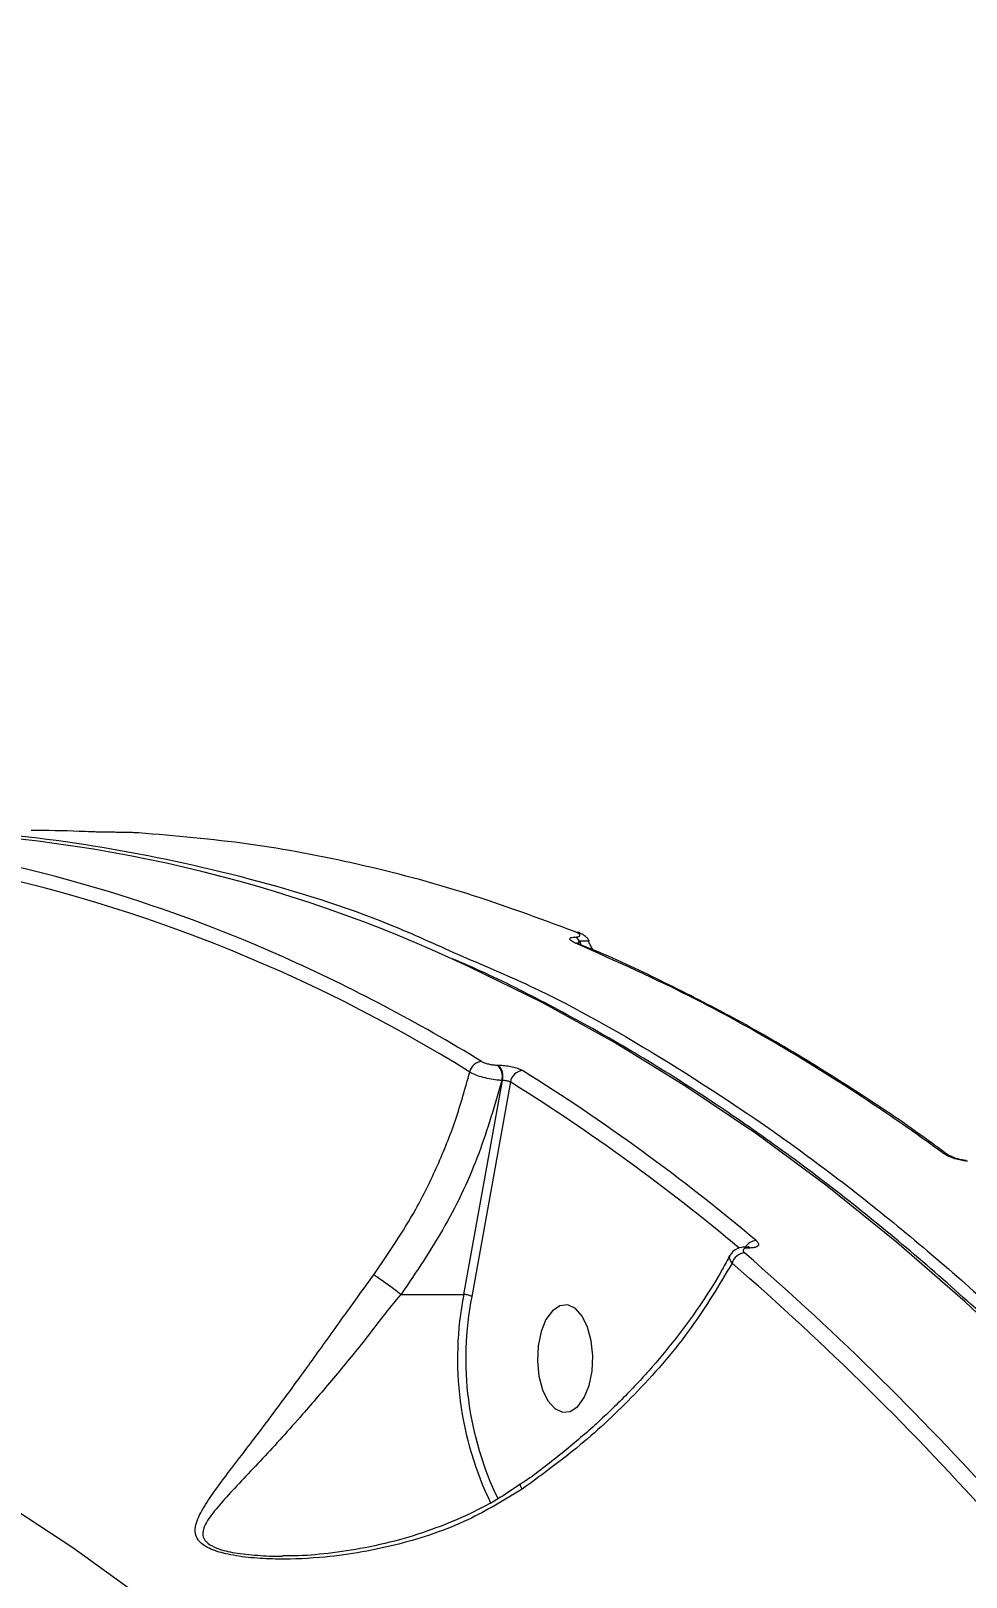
# Model space of a CAD drawing. Header units: millimetres. Extents: x -8327 to 9087, y -6583 to 5996.
# Drawn here: x 5756.7 to 5834.9, y 585.5 to 714.7 of the extents above; entities that cross this region are included whole.
import ezdxf

# ---------------------------------------------------------------- set-up
doc = ezdxf.new("R2010")
doc.units = ezdxf.units.MM
doc.layers.add('DIKOM_ОБЪЕКТ', color=7, linetype='Continuous')
doc.layers.add('DIKOM_РАЗМЕР_ОБЪЕКТА', color=7, linetype='Continuous')
doc.styles.add('style1', font='arial.ttf', dxfattribs={"width": 0.8})
doc.dimstyles.new('1-50', dxfattribs={"dimtxt": 300, "dimasz": 200, "dimexe": 100, "dimexo": 0, "dimgap": 100, "dimtad": 1, "dimtxsty": 'style1', "dimcen": 200, "dimclrd": 7, "dimclre": 7, "dimclrt": 7, "dimadec": 1, "dimazin": 2, "dimtfac": 1, "dimtmove": 0, "dimatfit": 2, "dimfxl": 0, "dimlwd": 25, "dimlwe": 18, "dimarcsym": 0})

# ---------------------------------------------------------------- blocks, each defined once
blk = doc.blocks.new('*D9')
at = {"layer": 'Defpoints', "color": 0, "transparency": 16777216}
for p in [(7087.37, 843.9), (-4957.59, 227.93), (7087.37, -4838.64)]:
    blk.add_point(p, dxfattribs=at)
at = {"layer": 'DIKOM_РАЗМЕР_ОБЪЕКТА', "color": 7, "lineweight": 18, "transparency": 16777216}
for p, q in [((7087.37, 843.9), (7087.37, -4938.64)), ((-4957.59, 227.93), (-4957.59, -4938.64))]:
    blk.add_line(p, q, dxfattribs=at)
at = {"layer": 'DIKOM_РАЗМЕР_ОБЪЕКТА', "color": 7, "lineweight": 25, "transparency": 16777216}
blk.add_line((-4757.59, -4838.64), (6887.37, -4838.64), dxfattribs=at)
at = {"layer": 'DIKOM_РАЗМЕР_ОБЪЕКТА', "color": 7, "transparency": 16777216}
for points in [[(-4757.59, -4805.31), (-4757.59, -4871.97), (-4957.59, -4838.64)], [(6887.37, -4805.31), (6887.37, -4871.97), (7087.37, -4838.64)]]:
    blk.add_solid(points, dxfattribs=at)
at = {"layer": 'DIKOM_РАЗМЕР_ОБЪЕКТА', "color": 7, "transparency": 16777216, "insert": (4098.94, -4585.47), "char_height": 300, "attachment_point": 5, "style": 'style1'}
blk.add_mtext('12040', dxfattribs=at)

msp = doc.modelspace()

# ---------------------------------------------------------------- linework, layer by layer
at = {"layer": 'DIKOM_ОБЪЕКТ', "color": 7, "linetype": 'Continuous', "lineweight": 15}
for p, q in [((5803.278, 638.119), (5802.497, 638.431)), ((5802.505, 638.457), (5802.522, 638.45)), ((5802.542, 638.682), (5802.686, 638.356)), ((5795.73, 628.324), (5795.778, 628.324)), ((5792.882, 609.158), (5796.108, 627.04)), ((5796.787, 626.915), (5793.554, 608.994)), ((5796.108, 627.04), (5796.061, 627.04)), ((5816.574, 613.122), (5816.506, 613.122)), ((5816.78, 613.039), (5816.712, 613.039)), ((5787.641, 609.158), (5792.882, 609.158))]:
    msp.add_line(p, q, dxfattribs=at)
at = {"layer": 'DIKOM_ОБЪЕКТ', "color": 7, "linetype": 'Continuous', "lineweight": 15, "flags": 128}
for points in [[(5802.219, 638.514), (5802.385, 638.496), (5802.505, 638.457)], [(5856.865, 585.412), (5851.475, 591.659), (5845.993, 597.6), (5840.425, 603.229), (5834.775, 608.542), (5829.048, 613.535), (5823.249, 618.203), (5817.382, 622.542), (5811.453, 626.549), (5805.467, 630.22), (5799.428, 633.552), (5793.342, 636.543), (5791.642, 637.314)], [(5803.357, 601.556), (5803.602, 602.745), (5803.664, 604.02), (5803.539, 605.277), (5803.237, 606.416), (5802.782, 607.343), (5802.211, 607.983), (5801.569, 608.285), (5800.91, 608.224), (5800.287, 607.805), (5799.75, 607.062), (5799.342, 606.056), (5799.097, 604.866), (5799.034, 603.591), (5799.159, 602.334), (5799.461, 601.195), (5799.917, 600.268), (5800.488, 599.628), (5801.129, 599.326), (5801.788, 599.387), (5802.411, 599.806), (5802.948, 600.549), (5803.357, 601.556)], [(5765.846, 583.927), (5760.221, 587.986), (5754.535, 591.711)]]:
    msp.add_lwpolyline(points, dxfattribs=at)
at = {"layer": 'DIKOM_ОБЪЕКТ', "color": 7, "linetype": 'Continuous', "lineweight": 15}
for centre, radius, start, end in [((5742.728, 529.938), 117.992, 65.5088, 89.71424), ((5727.149, 524.26), 123.913, 65.8502, 79.39435), ((5724.325, 516.936), 130.561, 58.0696, 79.08162), ((5801.922, 638.385), 0.688, 25.55227, 68.13298), ((5719.732, 506.878), 142.808, 58.48775, 65.98823), ((5794.456, 627.529), 1.099, 94.21265, 168.86853), ((5794.766, 627.391), 1.341, 344.81642, 44.04951), ((5794.812, 627.391), 1.342, 344.84197, 44.02396), ((5797.886, 626.76), 1.11, 94.37932, 171.97918), ((5705.965, 481.128), 173.108, 49.96363, 57.95953), ((5705.287, 480.699), 172.485, 50.10993, 57.96235), ((5832.937, 620.294), 0.684, 52.99805, 91.35796), ((5817.38, 612.545), 1.122, 93.03291, 149.13982), ((5816.433, 611.463), 1.167, 93.78024, 164.31111), ((5655.5, 427.482), 245.263, 34.45461, 49.01555), ((5816.498, 612.806), 0.316, 47.45719, 87.88963), ((5816.567, 612.808), 0.314, 47.33102, 88.73497), ((5654.813, 427.044), 244.716, 34.45462, 49.01591), ((5820.033, 603.804), 27.674, 168.84531, 205.959), ((5819.891, 603.804), 26.844, 168.85085, 205.91175)]:
    msp.add_arc(centre, radius, start, end, dxfattribs=at)
for points, knots in [([(5745.074, 647.76), (5746.83, 647.798), (5752.701, 647.926), (5762.675, 646.716), (5774.82, 644.12), (5784.732, 641.044), (5790.492, 638.432), (5792.362, 637.584)], [0, 0, 0, 0, 0.110476, 0.3692945, 0.6279027, 0.8792107, 1, 1, 1, 1]), ([(5761.784, 647.811), (5761.441, 647.826), (5759.76, 647.899), (5758.08, 647.915), (5756.742, 647.927)], [0, 0, 0, 0, 0.20428, 1, 1, 1, 1]), ([(5763.712, 647.771), (5763.543, 647.772), (5763.195, 647.775), (5762.639, 647.784), (5762.13, 647.797), (5761.9, 647.807), (5761.784, 647.811)], [0, 0, 0, 0, 0.2338378, 0.4825237, 0.7413038, 1, 1, 1, 1]), ([(5765.7, 647.723), (5765.581, 647.729), (5765.343, 647.742), (5764.818, 647.757), (5764.244, 647.767), (5763.885, 647.77), (5763.712, 647.771)], [0, 0, 0, 0, 0.25841401, 0.51683178, 0.7677856, 1, 1, 1, 1]), ([(5802.136, 639.482), (5799.14, 640.592), (5793.149, 642.813), (5784.058, 645.2), (5774.906, 646.947), (5768.769, 647.465), (5765.7, 647.723)], [0, 0, 0, 0, 0.2490998, 0.4981996, 0.7491011, 1, 1, 1, 1]), ([(5802.178, 639.024), (5802.268, 639.031), (5802.448, 639.046), (5802.597, 639.111), (5802.614, 639.226), (5802.426, 639.36), (5802.205, 639.453), (5802.136, 639.482)], [0, 0, 0, 0, 0.1388007, 0.2767467, 0.4965841, 0.8419082, 1, 1, 1, 1]), ([(5803.381, 638.667), (5803.337, 638.745), (5803.24, 638.915), (5803.022, 639.11), (5802.753, 639.286), (5802.526, 639.378), (5802.392, 639.432)], [0, 0, 0, 0, 0.1652082, 0.3623139, 0.6241443, 1, 1, 1, 1]), ([(5802.219, 638.514), (5802.144, 638.548), (5801.905, 638.655), (5801.709, 638.806), (5801.735, 638.931), (5801.895, 639), (5802.083, 639.016), (5802.178, 639.024)], [0, 0, 0, 0, 0.160505, 0.5081216, 0.7318193, 0.8653478, 1, 1, 1, 1]), ([(5832.92, 620.978), (5832.599, 621.212), (5830.992, 622.381), (5826.789, 625.319), (5820.259, 629.475), (5811.648, 634.31), (5805.594, 637.01), (5802.219, 638.514)], [0, 0, 0, 0, 0.0321563, 0.1607918, 0.4182813, 0.6757752, 1, 1, 1, 1]), ([(5802.523, 638.456), (5802.489, 638.468), (5802.381, 638.506), (5802.327, 638.546), (5802.34, 638.535), (5802.342, 638.534)], [0, 0, 0, 0, 0.27002019, 0.86575375, 1, 1, 1, 1]), ([(5802.542, 638.682), (5802.527, 638.675), (5802.495, 638.659), (5802.469, 638.596), (5802.463, 638.533), (5802.481, 638.48), (5802.484, 638.47)], [0, 0, 0, 0, 0.1762053, 0.3774024, 0.8850322, 1, 1, 1, 1]), ([(5803.37, 638.669), (5803.344, 638.676), (5803.299, 638.688), (5802.994, 638.691), (5802.696, 638.685), (5802.542, 638.682)], [0, 0, 0, 0, 0.3927898, 0.6870767, 1, 1, 1, 1]), ([(5803.674, 637.953), (5803.615, 638.06), (5803.489, 638.29), (5803.384, 638.521), (5803.327, 638.645)], [0, 0, 0, 0, 0.4646166, 1, 1, 1, 1]), ([(5960.117, 228.93), (5960.11, 230.95), (5960.09, 236.81), (5959.932, 246.505), (5959.589, 258.003), (5959.082, 269.48), (5958.414, 280.925), (5957.584, 292.33), (5956.593, 303.687), (5955.442, 314.986), (5954.131, 326.221), (5952.662, 337.382), (5951.036, 348.46), (5949.254, 359.448), (5947.317, 370.337), (5945.227, 381.119), (5942.985, 391.787), (5940.593, 402.331), (5938.052, 412.744), (5935.365, 423.018), (5932.534, 433.146), (5929.56, 443.12), (5926.447, 452.932), (5923.195, 462.575), (5919.809, 472.042), (5916.289, 481.325), (5912.639, 490.418), (5908.862, 499.314), (5904.959, 508.006), (5900.935, 516.488), (5896.792, 524.753), (5892.534, 532.796), (5888.162, 540.608), (5883.682, 548.187), (5879.094, 555.524), (5874.405, 562.615), (5869.616, 569.455), (5864.731, 576.037), (5859.755, 582.358), (5854.69, 588.413), (5849.54, 594.196), (5844.31, 599.703), (5839.003, 604.93), (5833.623, 609.874), (5828.176, 614.529), (5822.663, 618.894), (5817.09, 622.963), (5811.461, 626.734), (5805.781, 630.209), (5800.051, 633.361), (5795.433, 635.7), (5792.712, 636.877), (5791.93, 637.215)], [0, 0, 0, 0, 0.010755, 0.031188, 0.0516215, 0.072055, 0.0924886, 0.1129223, 0.1333561, 0.1537901, 0.1742242, 0.1946586, 0.2150932, 0.235528, 0.2559632, 0.2763986, 0.2968344, 0.3172705, 0.3377071, 0.3581441, 0.3785815, 0.3990193, 0.4194578, 0.4398966, 0.460336, 0.4807761, 0.5012166, 0.5216577, 0.5420997, 0.5625421, 0.5829849, 0.6034284, 0.6238727, 0.644317, 0.6647622, 0.6852076, 0.7056533, 0.7260989, 0.7465444, 0.7669898, 0.7874345, 0.8078783, 0.8283208, 0.8487618, 0.8692004, 0.8896367, 0.9100697, 0.9304986, 0.9509237, 0.9713434, 0.991758, 1, 1, 1, 1]), ([(5792.362, 637.584), (5794.393, 636.729), (5800.328, 634.229), (5810.11, 628.659), (5821.669, 620.942), (5833.076, 611.792), (5843.453, 602.2), (5849.893, 595.238), (5852.742, 592.159)], [0, 0, 0, 0, 0.095894, 0.2802602, 0.4699796, 0.6598557, 0.8495763, 1, 1, 1, 1]), ([(5833.198, 620.916), (5832.815, 621.204), (5830.575, 622.89), (5826.426, 625.679), (5820.758, 629.259), (5815.053, 632.507), (5809.31, 635.418), (5805.384, 637.279), (5803.361, 638.086), (5803.278, 638.119)], [0, 0, 0, 0, 0.039513, 0.2309347, 0.4218807, 0.612122, 0.8018341, 0.9918884, 1, 1, 1, 1]), ([(5794.375, 628.626), (5794.44, 628.592), (5794.57, 628.524), (5794.866, 628.434), (5795.195, 628.365), (5795.497, 628.329), (5795.664, 628.325), (5795.73, 628.324)], [0, 0, 0, 0, 0.2141535, 0.428513, 0.6429193, 0.8575037, 1, 1, 1, 1]), ([(5795.778, 628.324), (5795.876, 628.321), (5796.123, 628.316), (5796.573, 628.261), (5797.067, 628.158), (5797.51, 628.021), (5797.704, 627.918), (5797.801, 627.867)], [0, 0, 0, 0, 0.140701, 0.3551951, 0.5700744, 0.7848708, 1, 1, 1, 1]), ([(5785.362, 610.809), (5786.587, 612.606), (5788.583, 615.533), (5790.734, 619.933), (5792.279, 623.763), (5793.007, 626.399), (5793.377, 627.742)], [0, 0, 0, 0, 0.3422102, 0.5572664, 0.7746047, 1, 1, 1, 1]), ([(5796.061, 627.04), (5795.473, 624.995), (5794.282, 620.856), (5791.448, 614.786), (5788.918, 611.046), (5787.641, 609.158)], [0, 0, 0, 0, 0.3257339, 0.6596808, 1, 1, 1, 1]), ([(5796.061, 627.04), (5795.929, 627.048), (5795.599, 627.068), (5795.001, 627.164), (5794.348, 627.325), (5793.762, 627.526), (5793.506, 627.67), (5793.377, 627.742)], [0, 0, 0, 0, 0.1423656, 0.3572219, 0.5716505, 0.785782, 1, 1, 1, 1]), ([(5796.787, 626.915), (5796.754, 626.929), (5796.688, 626.957), (5796.54, 626.995), (5796.374, 627.023), (5796.223, 627.037), (5796.141, 627.039), (5796.108, 627.04)], [0, 0, 0, 0, 0.2150438, 0.4297774, 0.644671, 0.8596264, 1, 1, 1, 1]), ([(5834.981, 620.291), (5834.935, 620.295), (5834.757, 620.307), (5834.39, 620.367), (5833.872, 620.505), (5833.328, 620.718), (5833.061, 620.888), (5832.92, 620.978)], [0, 0, 0, 0, 0.0579558, 0.2244126, 0.4299899, 0.7004773, 1, 1, 1, 1]), ([(5834.86, 620.356), (5834.852, 620.357), (5834.791, 620.358), (5834.632, 620.378), (5834.381, 620.424), (5834.067, 620.507), (5833.725, 620.632), (5833.452, 620.768), (5833.376, 620.823), (5833.349, 620.843)], [0, 0, 0, 0, 0.0143298, 0.111123, 0.2289087, 0.3844996, 0.589708, 0.8510723, 1, 1, 1, 1]), ([(5817.32, 613.665), (5817.377, 613.61), (5817.506, 613.486), (5817.544, 613.309), (5817.43, 613.159), (5817.176, 613.058), (5816.912, 613.045), (5816.78, 613.039)], [0, 0, 0, 0, 0.1741628, 0.3895737, 0.5958246, 0.7978747, 1, 1, 1, 1]), ([(5815.125, 612.449), (5814.918, 612.046), (5814.239, 610.721), (5812.813, 608.486), (5810.868, 605.768), (5808.675, 603.106), (5806.277, 600.533), (5803.695, 598.068), (5800.939, 595.75), (5798.902, 594.158), (5797.753, 593.392), (5797.616, 593.301)], [0, 0, 0, 0, 0.0580753, 0.1906395, 0.3234588, 0.4565308, 0.5895555, 0.7209921, 0.8519178, 0.9823838, 1, 1, 1, 1]), ([(5815.31, 611.779), (5815.248, 611.871), (5815.111, 612.079), (5815.067, 612.308), (5815.147, 612.406), (5815.164, 612.427)], [0, 0, 0, 0, 0.388785, 0.8707438, 1, 1, 1, 1]), ([(5816.51, 613.117), (5816.469, 613.118), (5816.215, 613.127), (5815.823, 613.044), (5815.372, 612.794), (5815.222, 612.54), (5815.164, 612.444)], [0, 0, 0, 0, 0.07362191, 0.46715286, 0.79788263, 1, 1, 1, 1]), ([(5816.712, 613.039), (5816.625, 613.035), (5816.45, 613.026), (5816.283, 612.96), (5816.21, 612.862), (5816.236, 612.746), (5816.319, 612.664), (5816.357, 612.628)], [0, 0, 0, 0, 0.2040078, 0.4080667, 0.6135255, 0.8265269, 1, 1, 1, 1]), ([(5816.746, 613.134), (5816.748, 613.135), (5816.753, 613.136), (5816.693, 613.125), (5816.614, 613.123), (5816.574, 613.122)], [0, 0, 0, 0, 0.1809487, 0.5974109, 1, 1, 1, 1]), ([(5815.31, 611.779), (5814.235, 609.973), (5812.053, 606.308), (5807.754, 601.289), (5802.991, 596.727), (5799.523, 594.183), (5797.768, 592.896)], [0, 0, 0, 0, 0.2625661, 0.5326668, 0.7636547, 1, 1, 1, 1]), ([(5797.768, 592.896), (5796.28, 591.99), (5793.036, 590.017), (5787.431, 588.149), (5782.065, 587.194), (5777.993, 587.007), (5775.344, 587.121), (5773.456, 587.362), (5771.835, 587.787), (5771.004, 588.272), (5770.454, 588.915), (5770.355, 589.792), (5770.942, 591.083), (5772.257, 593.062), (5774.461, 595.906), (5777.217, 599.54), (5779.92, 603.232), (5782.502, 606.849), (5784.384, 609.454), (5785.362, 610.809)], [0, 0, 0, 0, 0.0790208, 0.1721796, 0.2680623, 0.3287297, 0.3610585, 0.393899, 0.4223347, 0.4513196, 0.4599434, 0.498993, 0.5446049, 0.591436, 0.6876216, 0.7865814, 0.8546762, 0.9244456, 1, 1, 1, 1]), ([(5787.635, 609.16), (5787.48, 609.278), (5787.168, 609.514), (5786.615, 609.922), (5786.076, 610.313), (5785.676, 610.594), (5785.458, 610.744), (5785.382, 610.796), (5785.362, 610.809)], [0, 0, 0, 0, 0.212699, 0.4254136, 0.6381273, 0.8508019, 0.9619012, 1, 1, 1, 1]), ([(5787.635, 609.16), (5787.635, 609.159), (5786.556, 607.946), (5784.726, 605.441), (5781.95, 602.112), (5779.066, 598.715), (5775.991, 595.339), (5773.48, 592.737), (5771.872, 590.897), (5771.082, 589.734), (5771.024, 588.916), (5771.437, 588.384), (5771.831, 588.13), (5772.624, 587.813), (5773.806, 587.531), (5775.643, 587.356), (5777.008, 587.269), (5777.726, 587.309), (5777.76, 587.311)], [0, 0, 0, 0, 0.0000501, 0.1133054, 0.2166035, 0.3224147, 0.4686049, 0.6185475, 0.6864127, 0.7554151, 0.8104461, 0.8222968, 0.8529393, 0.8621209, 0.9020825, 0.9492789, 0.9975964, 1, 1, 1, 1]), ([(5787.641, 609.158), (5787.64, 609.158), (5787.637, 609.158), (5787.636, 609.159), (5787.635, 609.16)], [0, 0, 0, 0, 0.6322095, 1, 1, 1, 1]), ([(5793.554, 608.994), (5793.544, 609), (5793.525, 609.012), (5793.468, 609.043), (5793.364, 609.083), (5793.205, 609.125), (5793.035, 609.153), (5792.933, 609.156), (5792.882, 609.158)], [0, 0, 0, 0, 0.0700752, 0.1410627, 0.3560891, 0.5703481, 0.7849637, 1, 1, 1, 1]), ([(5797.603, 593.315), (5797.059, 592.939), (5795.713, 592.009), (5793.352, 590.782), (5790.532, 589.587), (5787.468, 588.613), (5784.321, 587.893), (5781.256, 587.467), (5779.085, 587.299), (5777.958, 587.317), (5777.759, 587.32)], [0, 0, 0, 0, 0.0934274, 0.2307128, 0.3758517, 0.527933, 0.6875541, 0.8344256, 0.9706811, 1, 1, 1, 1]), ([(5797.768, 592.896), (5797.747, 592.936), (5797.686, 593.053), (5797.611, 593.222), (5797.623, 593.26), (5797.629, 593.281)], [0, 0, 0, 0, 0.1840623, 0.5345264, 1, 1, 1, 1])]:
    msp.add_open_spline(points, degree=3, knots=knots, dxfattribs=at)

# ---------------------------------------------------------------- dimensions: what is measured, and where the dimension line sits
at = {"layer": 'DIKOM_РАЗМЕР_ОБЪЕКТА'}
dim = msp.add_linear_dim(base=(7087.366, -4838.641), p1=(-4957.594, 227.929), p2=(7087.366, 843.902), text='12040', dimstyle='1-50', dxfattribs=at)
dim.commit()
dim.dimension.update_dxf_attribs({"geometry": '*D9', "text_midpoint": (4098.945, -4838.641), "dimtype": 160})

doc.saveas('drawing.dxf')
